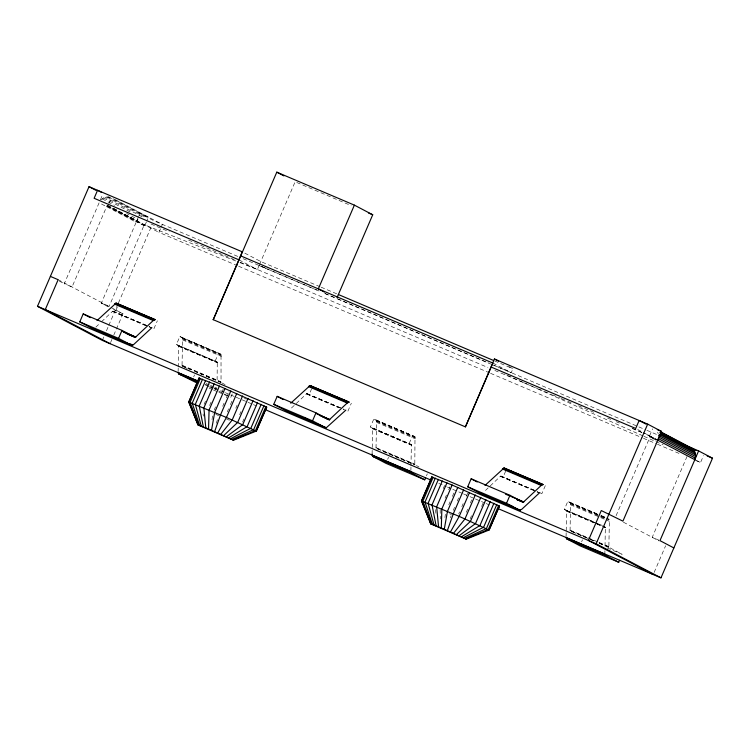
<?xml version="1.0" encoding="UTF-8"?>
<svg xmlns="http://www.w3.org/2000/svg" width="750" height="750" viewBox="0 0 750 750"><rect width="100%" height="100%" fill="white"/><g stroke="black" fill="none" stroke-linecap="round" stroke-linejoin="round"><path stroke-width="0.56" stroke-dasharray="3.75 2.81" d="M178.116 371.634L178.2 368.184M178.219 367.031L178.697 346.041L176.428 344.475L179.869 336.497L221.025 354.356L221.044 382.481L196.256 371.944M187.303 368.644L182.034 365.578L182.578 339.047L182.231 337.866L179.869 336.497M217.097 380.072L217.275 362.044L176.428 344.475M372.094 454.078L372.675 428.484L370.406 426.928L373.837 418.95L415.003 436.809L414.806 464.522L419.062 467.053M376.012 448.031L376.556 421.491L376.209 420.319L373.837 418.95M410.887 470.569L410.972 467.119M410.991 465.966L411.356 444.591L370.406 426.928M566.072 536.531L566.175 531.928M566.203 530.775L566.653 510.938L564.384 509.372L567.816 501.394L600.15 515.138M570.066 530.737L570.534 503.944L570.178 502.762L567.816 501.394M604.866 553.022L604.913 550.716M605.025 546.122L605.325 527.034M607.059 547.875L622.144 554.288L608.859 547.228L609.356 521.297L608.663 518.962M212.006 419.691L212.878 413.109M444.928 517.537L445.359 514.247M656.203 440.156C650.859 438.384 649.191 433.988 643.172 432.994L656.541 439.359M216.319 423.272L217.659 418.903M450.431 517.837L451.106 515.662M235.753 260.972L145.059 225.066L143.934 225.525L106.894 206.053L72.028 286.997L64.275 283.706L99.131 202.753L136.181 222.234L137.981 219.45L126.666 213.497M100.397 199.828L102.909 193.978M108.872 203.588L111.45 197.606M108.263 306.834L101.316 303.178L138.694 216.384M139.116 215.409L139.959 213.459L148.491 217.088L146.775 221.072M101.316 303.178L109.078 306.478L144.281 224.728L145.059 225.066L146.344 222.075M102.328 340.397L104.166 336.122M106.472 330.778L108.309 326.503M108.769 325.434L117.966 304.078M118.425 303.009L152.006 225.037M117.281 307.256L115.134 312.244L112.603 311.288L100.8 322.434M110.55 342.619L111.928 339.422M113.766 335.147L122.972 313.781L110.072 307.003M237.544 265.772L158.953 232.369L160.669 228.375M161.1 227.381L162.384 224.391L115.566 199.772M153.928 328.734L157.359 320.756M193.678 376.894L194.541 374.897M215.222 360.966L218.663 352.987M240.075 262.688L257.353 269.522L259.069 265.538L268.762 269.353M259.5 264.544L295.134 181.8L351.169 205.612M204.141 404.297L205.481 401.175M209.625 405.487L211.866 400.294M214.219 409.988L215.569 406.866M221.841 392.306L223.181 389.184M222.703 406.266L224.044 403.144M226.284 397.941L228.975 391.706M230.756 397.369L232.472 393.375M227.259 411.928L228.609 408.816M230.4 404.653L232.641 399.45M235.8 408.188L237.141 405.066M239.616 414.722L240.956 411.6M242.569 422.091L243.909 418.978M311.681 388.706L309.103 394.688L306.581 393.731L289.8 409.594M347.906 411.178L351.337 403.209M387.656 459.337L388.509 457.341M409.2 443.409L412.641 435.441M426.45 475.828L427.312 473.831M443.184 488.672L444.525 485.55M445.087 498.188L446.428 495.066M448.669 489.862L450.009 486.75M448.791 504.769L450.131 501.647M452.372 496.444L454.613 491.241M491.841 364.472L511.238 372.722L512.953 368.738L508.837 366.572M453.234 510.403L454.575 507.281M457.266 501.047L458.606 497.925M458.691 513.994L459.591 511.912M461.831 506.709L463.172 503.587M466.303 496.312L467.653 493.191M466.331 512.325L467.672 509.203M470.363 502.969L471.703 499.847M470.147 518.859L471.488 515.737M481.613 506.466L482.953 503.353M505.659 471.159L503.081 477.141L500.55 476.184L483.778 492.038M545.316 485.653L541.875 493.631L537.572 491.803M581.634 541.791L582.488 539.794M649.594 435.778L652.603 428.803M616.078 515.728L650.372 436.106M687.075 456.384L652.209 537.337L658.997 540.225M695.147 460.275L700.528 462.562L703.538 455.587M654.141 572.409L665.644 545.709M95.822 327.141L99.966 323.222M100.941 199.969C103.65 197.053 108.553 195.722 111.966 198.197M148.491 217.088L145.341 216.375L142.125 216.806L105.075 197.325M522.45 382.162L492.272 369.375M523.528 382.613L537.534 388.519M538.612 388.978L551.541 394.434M552.619 394.884L560.166 398.062M561.234 398.522L566.625 400.791M567.703 401.25L573.094 403.519M578.475 405.787L589.256 410.334M590.334 410.784L595.716 413.062M607.575 418.059L610.8 419.419M616.191 421.697L619.425 423.056M632.353 428.512L642.047 432.6M244.462 398.325L246.328 399.113M320.053 286.744L260.784 261.553L243.469 252.441M321.131 287.203L338.372 294.525M494.634 360.947L512.953 368.738M237.75 256.425L153.853 220.762L139.959 213.459M243.141 258.712L319.584 291.206M324.966 293.494L488.625 363.056M494.006 365.344L645.825 429.872M646.903 430.331L657.666 434.906M259.069 265.538L319.416 291.188M324.806 293.475L336.656 298.519M337.734 298.978L490.763 364.022M240.159 262.162L487.969 367.547M238.622 266.231L489.497 372.863M490.575 373.322L642.384 437.85M643.462 438.309L656.381 443.803M657.459 444.253L681.15 454.322M601.228 515.597L606.609 517.884M181.912 337.575L220.706 354.066M375.891 420.028L414.684 436.509M569.859 502.472L600.037 515.297M601.116 515.756L607.584 518.503M182.231 337.866L221.025 354.356M376.209 420.319L415.003 436.809M570.178 502.762L600.356 515.588M601.434 516.047L608.972 519.253M182.456 338.363L221.25 354.853M376.434 420.806L415.228 437.297M570.403 503.259L599.503 515.625M600.581 516.084L609.197 519.75M182.578 339.047L221.381 355.538M376.556 421.491L415.35 437.981M570.534 503.944L599.634 516.309M600.703 516.769L607.172 519.516M122.972 313.781L112.228 308.916M182.606 339.909L221.4 356.4M376.584 422.353L415.378 438.844M570.562 504.806L609.356 521.297M112.95 311.137L149.728 326.737M306.928 393.591L343.706 409.191M500.906 476.034L536.466 491.156M112.791 311.175L151.772 327.816M306.769 393.628L342.328 408.741M500.738 476.072L536.494 491.344M112.603 311.288L148.162 326.4M149.241 326.859L151.397 327.778M306.581 393.731L342.141 408.853M343.219 409.303L345.375 410.222M500.55 476.184L536.119 491.297M537.197 491.756L539.353 492.675M112.397 311.456L145.8 325.659M306.366 393.909L338.7 407.653M500.344 476.353L532.678 490.097M536.981 491.934L539.138 492.844M564.384 509.372L602.1 525.403M178.472 345.553L217.378 362.137M372.45 427.997L411.356 444.591M566.428 510.45L604.256 526.575M178.659 345.816L217.453 362.297M372.638 428.259L411.431 444.75M566.606 510.712L605.4 527.203M178.697 346.041L217.491 362.531M372.675 428.484L411.469 444.975M566.653 510.938L605.447 527.428M178.706 346.331L217.5 362.822M372.684 428.775L411.478 445.266M566.663 511.228L605.456 527.719M182.016 365.212L220.809 381.703M375.994 447.656L414.788 464.147M569.972 530.109L597.984 542.016M599.062 542.475L608.766 546.6M182.034 365.578L220.828 382.069M377.091 448.491L414.806 464.522M571.069 530.934L594.778 541.013M599.081 542.85L608.784 546.966M182.119 365.841L220.912 382.331M377.166 448.753L414.881 464.784M571.144 531.197L589.462 538.987M590.541 539.447L593.775 540.816M599.166 543.113L608.859 547.228M182.25 365.991L189.797 369.197M383.766 451.641L415.022 464.925M572.353 531.806L589.603 539.128M590.672 539.587L593.906 540.966M599.297 543.253L609 547.378M206.137 383.541L209.362 384.919M210.441 385.369L213.675 386.747M214.753 387.206L216.909 388.125M210.309 386.288L213.544 387.666M214.622 388.125L224.316 392.241M225.394 392.7L229.706 394.537M230.784 394.988L235.097 396.825M236.175 397.284L246.947 401.859M248.025 402.319L252.338 404.156M253.416 404.616L256.65 405.984M438.769 483.394L446.316 486.6M447.394 487.059L451.697 488.897M452.775 489.347L462.478 493.472M463.556 493.931L468.947 496.219M470.025 496.678L474.328 498.516M475.406 498.966L485.109 503.091M486.188 503.55L489.422 504.928M205.116 384.197L208.35 385.566M214.819 388.312L216.966 389.231M205.35 384.984L212.897 388.191M213.975 388.641L216.131 389.559M208.987 386.794L215.456 389.541M209.203 388.209L212.438 389.578M213.516 390.038L217.828 391.866M218.906 392.325L223.209 394.163M224.288 394.622L226.444 395.531M226.528 419.006L229.444 420.253M150.984 223.987L169.247 231.806M188.588 240.084L235.866 260.325M632.466 428.353L642.103 432.534M449.513 513.731L451.444 514.566M215.775 414.366L218.672 415.631M642.891 435.863L504.422 374.034M643.959 436.331L663.169 444.853M637.688 429.516L656.109 439.303M696.562 460.472L700.528 462.562M650.016 436.181L656.241 439.566M650.091 436.462L656.269 439.716M650.1 436.613L656.269 439.866M650.072 436.762L656.25 440.006M492.9 363.075L511.238 372.722M239.016 259.884L257.353 269.522M112.997 198.731L146.953 216.591M108.3 196.894L145.341 216.375M106.678 196.969L143.719 216.45M103.556 197.963L130.312 212.034M102.169 198.853L114.516 205.341M113.297 208.322L136.969 220.762M107.728 205.519L158.953 232.369M107.438 205.556L144.619 225M107.297 205.612L144.338 225.094M107.166 205.697L144.216 225.178M107.053 205.8L144.103 225.272M106.969 205.912L144.009 225.394M623.4 522.188L659.156 540.984M58.144 279.694L109.078 306.478M59.306 281.091L64.275 283.706M222.056 383.006L225.094 384.609M218.625 390.984L227.719 395.775M657.628 432.188L658.219 433.716M435.413 509.587L436.003 513.975M203.081 413.944L203.372 416.137M440.156 509.634L440.287 518.981"/><path stroke-width="1.12" d="M233.597 440.175L208.547 429.037L209.072 410.025L219.375 386.1L266.7 407.128L256.388 431.053L233.513 440.203L198.225 425.062L188.709 402.009L199.012 378.084L219.375 386.1M466.284 539.147L441.319 527.972L441.844 508.959L452.147 485.034L499.472 506.062L489.159 529.997L466.284 539.147L430.997 523.997L421.481 500.953L431.784 477.019L452.147 485.034M695.353 458.109L658.312 438.628L657.788 440.203L694.828 459.684C696.9 455.138 694.763 449.194 690.075 447.281L698.606 450.909L712.5 458.212L660.975 577.847L498.038 508.584M211.509 430.294L214.678 412.397L224.981 388.463M444.281 529.228L447.45 511.331L457.753 487.406M214.603 431.616L220.528 414.891L230.831 390.966M447.375 530.55L453.291 513.825L463.603 489.9M198.45 381.253L102.328 340.397L37.5 306.309L89.025 186.675L242.447 251.906M151.884 327.656L133.791 344.419L131.709 345.291L92.916 328.8L79.772 321.891L83.203 313.912L121.997 330.403L135.338 337.341L153.234 320.55L155.316 319.678L116.119 303.103L97.05 320.531M131.709 345.291L118.566 338.372L121.997 330.403M337.087 297.516L372.722 214.772L354.384 205.134L276.797 172.153L213.253 319.697L242.259 251.813M199.172 378.019L188.869 401.944L197.85 424.762L208.547 429.037M200.363 378.394L190.059 402.328L198.478 424.959M202.537 379.209L192.225 403.134L199.631 425.391M205.631 380.428L195.319 404.353L201.263 426.038M209.55 382.013L199.247 405.938L203.344 426.872M214.181 383.925L203.878 407.85L205.791 427.884M236.738 393.506L226.434 417.441L217.734 432.966M242.522 396.028L232.219 419.953L220.8 434.297M248.016 398.447L237.713 422.372L223.706 435.572M253.059 400.678L242.747 424.613L226.378 436.762M257.475 402.675L247.172 426.6L228.713 437.812M261.15 404.363L250.847 428.287L230.662 438.703M263.962 405.694L253.659 429.619L232.153 439.406M265.828 406.622L255.525 430.547L233.138 439.903M354.384 205.134L318.319 288.872L324.431 292.087M345.863 410.109L326.25 427.809L286.894 411.244L273.75 404.334L277.181 396.356L315.975 412.847L329.306 419.784L347.213 403.003L349.294 402.131L310.087 385.556L290.747 403.2M325.688 427.734L312.544 420.825L315.975 412.847M372.094 454.078L372.787 456.412L385.941 463.322L424.734 479.812L425.587 477.825M431.944 476.962L421.641 500.887L430.622 523.697L441.319 527.972M433.134 477.338L422.831 501.262L431.25 523.903M435.3 478.144L424.997 502.069L432.403 524.325M438.403 479.363L428.091 503.288L434.034 524.972M653.222 574.547L588.394 540.459L601.275 510.553L622.922 521.156L661.566 431.438L647.672 424.125L494.428 358.997L465.422 426.881L492.9 363.075L240.731 255.891M442.322 480.956L432.019 504.881L436.116 525.816M446.953 482.859L436.65 506.784L438.562 526.828M539.831 492.553L521.747 509.316L519.666 510.188L480.872 493.697L467.719 486.788L471.159 478.809L509.953 495.3L523.284 502.238L541.191 485.456L543.272 484.584L504.066 468L484.997 485.428M469.509 492.45L459.206 516.375L450.506 531.9M475.294 494.972L464.991 518.897L453.572 533.231M480.788 497.381L470.484 521.306L456.478 534.516M485.822 499.622L475.519 523.547L459.15 535.697M490.247 501.609L479.944 525.544L461.484 536.756M493.922 503.297L483.619 527.222L463.434 537.647M496.734 504.628L486.431 528.553L464.925 538.35M498.6 505.566L488.297 529.491L465.909 538.837M519.666 510.188L506.522 503.278L509.953 495.3M660.975 577.847L596.147 543.759L647.672 424.125M618.713 562.266L605.559 555.356L604.922 554.128L566.128 537.638L566.766 538.866L579.909 545.775L618.713 562.266L619.566 560.269M698.606 450.909L659.972 540.637L673.856 547.941M480.872 493.697L482.128 493.472M266.7 407.128L256.228 431.119L226.434 417.441L188.709 402.009L189.572 402.516M421.481 500.953L459.206 516.375L489 530.053L499.472 506.062M92.916 328.8L132.272 345.356M286.894 411.244L326.25 427.809M368.409 212.944L372.722 214.772M657.3 429.619L661.566 431.438M338.372 294.525L493.556 360.487M707.166 455.953L712.5 458.212M213.066 319.603L465.422 426.881M116.119 303.103L154.913 319.594M310.087 385.556L348.881 402.047M504.066 468L542.859 484.491M115.631 303.225L154.425 319.716M309.6 385.669L348.394 402.159M503.578 468.122L542.372 484.612M115.069 303.544L153.863 320.034M309.037 385.997L347.841 402.478M503.016 468.441L541.809 484.931M50.381 276.394L58.144 279.694L45.263 309.6L110.091 343.688M114.441 304.069L153.234 320.55M308.419 386.512L347.213 403.003M502.397 468.966L541.191 485.456M122.906 331.528L135.844 337.022M316.884 413.972L329.812 419.475M505.472 494.138L508.706 495.506M510.862 496.425L523.791 501.919M123.713 332.203L135.572 337.238M319.847 415.566L329.541 419.691M517.05 499.387L523.519 502.134M126.712 333.675L135.338 337.341M322.847 417.037L329.306 419.784M516.825 499.491L523.284 502.238M128.681 334.566L135.15 337.312M325.894 418.387L329.128 419.766M516.638 499.462L523.097 502.209M79.772 321.891L118.566 338.372M273.75 404.334L312.544 420.825M467.719 486.788L506.522 503.278M129.741 343.697L132.975 345.066M304.322 417.9L307.556 419.269M509.072 504.928L512.306 506.297M481.434 493.772L520.228 510.262M37.5 306.309L596.147 543.759M265.266 409.65L431.222 480.188M197.569 380.991L178.172 372.741L178.819 373.959L197.353 383.166M372.15 455.194L410.944 471.684L411.581 472.903L424.734 479.812M178.406 373.528L197.803 381.778M372.384 455.981L411.178 472.472M566.362 538.425L605.156 554.916M178.819 373.959L197.137 381.75M372.787 456.412L411.581 472.903M566.766 538.866L605.559 555.356M276.797 172.153L283.922 175.903M646.087 424.153L639.141 420.497L635.7 428.475L491.184 367.069M660.628 431.812L696.028 450.413M660.862 432.281L692.766 449.053M659.878 432.422L693.834 450.272M660.722 433.809L694.678 451.669M659.25 434.259L695.259 453.197M658.528 435.338L695.578 454.809M658.566 436.988L695.606 456.469M494.428 358.997L498.544 361.163M239.016 259.884L94.125 198.281L97.556 190.303L101.522 192.394M89.025 186.675L95.963 190.331M471.159 478.809L477.225 481.997M277.181 396.356L283.247 399.553M83.203 313.912L90.281 317.634M431.784 477.019L432.647 477.525M199.012 378.084L199.875 378.591M422.344 501.45L423.994 505.753M425.231 508.969L430.997 523.997M191.222 406.809L193.284 412.181M194.1 414.328L198.225 425.062"/></g></svg>
